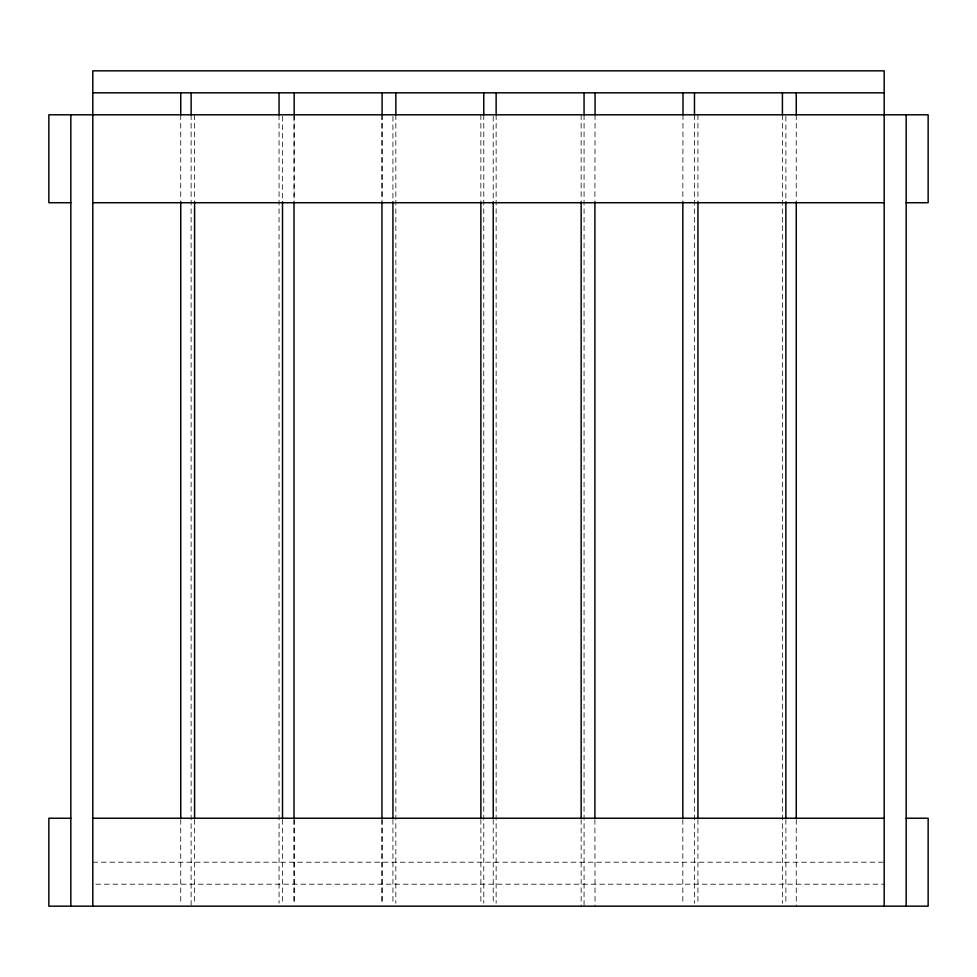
<?xml version="1.0" encoding="UTF-8"?>
<svg xmlns="http://www.w3.org/2000/svg" width="977" height="977" viewBox="0 0 977 977"><rect width="100%" height="100%" fill="white"/><g stroke="black" fill="none" stroke-linecap="round" stroke-linejoin="round"><path stroke-width="0.73" stroke-dasharray="4.88 3.66" d="M92.815 862.202L884.185 862.202M95.844 884.185L884.185 884.185M796.255 114.797L796.255 200.212M796.255 819.495L796.255 906.167M785.874 116.312L785.874 200.212M785.874 819.495L785.874 903.236M782.418 114.797L782.418 903.236M697.944 114.797L697.944 200.212M697.944 819.495L697.944 903.236M694.488 114.797L694.488 903.236M682.984 114.797L682.825 200.212M682.825 819.495L682.825 903.236M595.054 114.797L594.895 200.212M594.895 819.495L595.054 906.167M584.063 114.797L584.063 906.167M581.156 114.797L581.156 200.212M581.156 819.495L581.156 906.167M496.133 114.797L496.133 903.236M493.226 116.312L493.226 200.212M493.226 819.495L493.226 903.236M483.774 114.797L483.774 903.236M480.867 114.797L480.867 200.212M480.867 819.495L480.867 903.236M395.844 114.797L395.844 903.236M392.937 116.312L392.937 202.727M392.937 819.495L392.937 903.236M382.105 114.797L382.105 200.212M382.105 819.495L382.105 903.236M381.946 114.797L381.946 200.212M381.946 819.495L381.946 903.236M294.175 114.797L294.175 200.212M294.175 819.495L294.175 903.236M294.016 116.312L294.016 200.212M294.016 819.495L294.016 903.236M282.512 116.312L282.512 200.212M282.512 819.495L282.512 903.236M279.056 114.797L279.056 903.236M194.582 114.797L194.582 200.212M194.582 819.495L194.582 903.236M191.126 114.797L191.126 906.167M180.745 114.797L180.745 200.212M180.745 819.495L180.745 903.236"/><path stroke-width="1.47" d="M92.815 92.815L884.185 92.815M70.832 202.727L48.85 202.727L48.85 114.797L928.15 114.797L928.15 202.727L906.167 202.727M92.815 202.727L884.185 202.727M70.832 818.237L48.85 818.237L48.85 906.167L928.15 906.167L928.15 818.237L906.167 818.237M92.815 818.237L884.185 818.237M906.167 114.797L906.167 906.167M884.185 906.167L884.185 70.832L92.815 70.832L92.815 906.167M796.255 92.815L796.255 114.797M796.255 201.738L796.255 818.237M785.874 201.738L785.874 818.237M782.418 92.815L782.418 114.797M697.944 201.738L697.944 818.237M694.488 92.815L694.488 114.797M682.984 92.815L682.984 114.797M682.825 201.738L682.825 818.237M595.054 92.815L595.054 114.797M594.895 201.738L594.895 818.237M584.063 92.815L584.063 114.797M581.156 201.738L581.156 818.237M496.133 92.815L496.133 114.797M493.226 201.738L493.226 818.237M483.774 92.815L483.774 114.797M480.867 201.738L480.867 818.237M395.844 92.815L395.844 114.797M392.937 201.738L392.937 818.237M382.105 92.815L382.105 114.797M381.946 201.738L381.946 818.237M294.175 92.815L294.175 114.797M294.016 201.738L294.016 818.237M282.512 201.738L282.512 818.237M279.056 92.815L279.056 114.797M194.582 201.738L194.582 818.237M191.126 92.815L191.126 114.797M180.745 92.815L180.745 114.797M180.745 201.738L180.745 818.237M70.832 114.797L70.832 906.167"/></g></svg>
